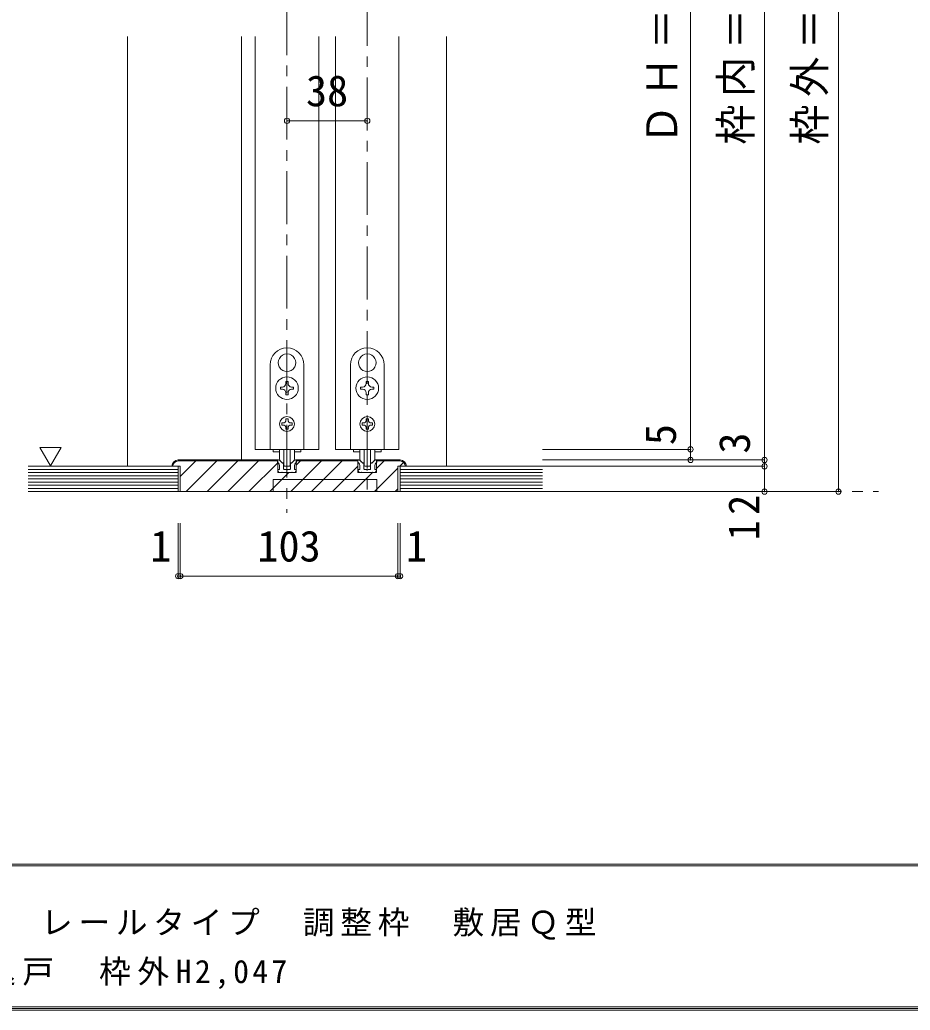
# Model space of a CAD drawing. Units: millimetres at full size, sheet at 1:5. Extents: x -957 to 993, y -689 to 708.
# Drawn here: x -513.1 to -91.7, y -689.1 to -220.3 of the extents above; entities that cross this region are included whole.
import ezdxf
from ezdxf.enums import TextEntityAlignment as Align

# ---------------------------------------------------------------- set-up
doc = ezdxf.new("R2010")
doc.units = ezdxf.units.MM
doc.header["$LTSCALE"] = 5
doc.header["$PDMODE"] = 32
doc.header["$PDSIZE"] = 2.5
doc.linetypes.add('CHAIN1', pattern=[8, 5, -1, 1, -1])
doc.layers.add('0-B_寸法', color=7, linetype='Continuous', lineweight=9)
doc.layers.add('F-1_枠', color=6, linetype='Continuous', lineweight=9)
doc.styles.add('ＭＳ ゴシック', font='')
doc.styles.get('ＭＳ ゴシック').set_extended_font_data('MS Gothic')

msp = doc.modelspace()

# ---------------------------------------------------------------- linework, layer by layer
at = {"layer": '0-B_寸法', "linetype": 'CHAIN1'}
for p, q in [((-386.662, 68.058), (-386.662, -453.593)), ((-348.662, -7.593), (-348.662, -443.594)), ((-509.162, -443.593), (-106.662, -443.593))]:
    msp.add_line(p, q, dxfattribs=at)
at = {"layer": '0-B_寸法'}
for p, q in [((-160.662, -428.593), (-160.662, 6.407)), ((-125.662, 6.407), (-125.662, -443.593)), ((-462.162, -431.594), (-462.162, -228.094)), ((-408.162, -428.593), (-408.162, -228.094)), ((-371.662, -228.094), (-371.662, -423.593)), ((-363.662, -228.094), (-363.662, -423.593)), ((-333.662, -228.094), (-333.662, -423.593)), ((-311.162, -431.594), (-311.162, -228.094)), ((-386.76, -378.445), (-386.662, -378.543)), ((-386.563, -378.445), (-386.662, -378.543)), ((-348.76, -378.445), (-348.662, -378.543)), ((-348.563, -378.445), (-348.662, -378.543)), ((-394.662, -423.593), (-394.662, -383.593)), ((-378.662, -383.593), (-378.662, -423.593)), ((-356.662, -383.593), (-356.662, -423.593)), ((-340.662, -423.593), (-340.662, -383.593)), ((-390.304, -384.582), (-390.169, -384.618)), ((-390.205, -384.753), (-390.169, -384.618)), ((-383.019, -384.582), (-383.154, -384.618)), ((-383.118, -384.753), (-383.154, -384.618)), ((-352.304, -384.582), (-352.169, -384.618)), ((-352.205, -384.753), (-352.169, -384.618)), ((-345.019, -384.582), (-345.154, -384.618)), ((-345.118, -384.753), (-345.154, -384.618)), ((-387.162, -391.443), (-387.162, -392.393)), ((-386.162, -391.443), (-387.162, -391.443)), ((-386.162, -392.393), (-386.162, -391.443)), ((-349.162, -392.393), (-349.162, -391.443)), ((-349.162, -391.443), (-348.162, -391.443)), ((-348.162, -391.443), (-348.162, -392.393)), ((-388.862, -394.093), (-389.812, -394.093)), ((-389.812, -394.093), (-389.812, -395.093)), ((-389.812, -395.093), (-388.862, -395.093)), ((-386.162, -397.743), (-386.162, -396.793)), ((-383.512, -394.093), (-384.462, -394.093)), ((-384.462, -395.093), (-383.512, -395.093)), ((-383.512, -395.093), (-383.512, -394.093)), ((-351.812, -394.093), (-350.862, -394.093)), ((-351.812, -395.093), (-351.812, -394.093)), ((-350.862, -395.093), (-351.812, -395.093)), ((-349.162, -397.743), (-349.162, -396.793)), ((-346.462, -394.093), (-345.512, -394.093)), ((-345.512, -395.093), (-346.462, -395.093)), ((-345.512, -394.093), (-345.512, -395.093)), ((-388.462, -411.093), (-389.062, -411.093)), ((-389.062, -411.093), (-389.062, -412.093)), ((-389.062, -412.093), (-388.462, -412.093)), ((-387.162, -409.193), (-386.162, -409.193)), ((-387.162, -409.193), (-387.162, -409.793)), ((-386.162, -409.193), (-386.162, -409.793)), ((-384.862, -411.093), (-384.262, -411.093)), ((-350.462, -411.093), (-351.062, -411.093)), ((-349.162, -409.193), (-349.162, -409.793)), ((-348.162, -409.193), (-349.162, -409.193)), ((-348.162, -409.193), (-348.162, -409.793)), ((-346.862, -411.093), (-346.262, -411.093)), ((-346.262, -412.093), (-346.862, -412.093)), ((-346.262, -411.093), (-346.262, -412.093)), ((-387.162, -413.393), (-387.162, -413.993)), ((-386.162, -413.993), (-387.162, -413.993)), ((-386.162, -413.393), (-386.162, -413.993)), ((-349.162, -413.393), (-349.162, -413.993)), ((-349.162, -413.993), (-348.162, -413.993)), ((-348.162, -413.393), (-348.162, -413.993)), ((-503.597, -422.78), (-493.597, -422.78)), ((-503.597, -422.78), (-498.597, -431.44)), ((-493.597, -422.78), (-498.597, -431.44)), ((-378.662, -423.593), (-394.662, -423.593)), ((-393.262, -423.593), (-393.262, -424.793)), ((-393.262, -424.793), (-390.129, -424.793)), ((-390.162, -428.015), (-390.162, -423.593)), ((-388.162, -423.593), (-388.162, -431.215)), ((-385.162, -423.593), (-385.162, -431.215)), ((-383.194, -424.793), (-380.062, -424.793)), ((-383.162, -428.015), (-383.162, -423.593)), ((-380.062, -423.593), (-380.062, -424.793)), ((-363.662, -423.593), (-333.662, -423.593)), ((-356.662, -423.593), (-340.662, -423.593)), ((-355.262, -423.593), (-355.262, -424.793)), ((-352.129, -424.793), (-355.262, -424.793)), ((-352.162, -428.015), (-352.162, -423.593)), ((-350.162, -423.593), (-350.162, -431.215)), ((-347.162, -423.593), (-347.162, -431.215)), ((-342.062, -424.793), (-345.194, -424.793)), ((-345.162, -428.015), (-345.162, -423.593)), ((-342.062, -423.593), (-342.062, -424.793)), ((-195.662, -428.594), (-195.662, -423.594)), ((-438.162, -428.593), (-391.062, -428.593)), ((-438.162, -429.093), (-391.062, -429.093)), ((-437.162, -436.45), (-429.805, -429.093)), ((-434.405, -443.593), (-419.905, -429.093)), ((-424.506, -443.593), (-410.006, -429.093)), ((-414.606, -443.593), (-400.106, -429.093)), ((-404.707, -443.593), (-391.062, -429.948)), ((-391.162, -428.593), (-390.619, -428.593)), ((-391.162, -429.593), (-391.162, -428.593)), ((-391.062, -434.593), (-391.062, -428.593)), ((-388.999, -430.006), (-390.265, -428.74)), ((-388.787, -430.093), (-388.462, -430.093)), ((-388.262, -432.793), (-388.262, -430.293)), ((-385.062, -432.793), (-385.062, -430.293)), ((-384.908, -443.593), (-370.408, -429.093)), ((-384.536, -430.093), (-384.862, -430.093)), ((-384.324, -430.006), (-383.058, -428.74)), ((-382.262, -434.593), (-382.262, -428.593)), ((-353.062, -428.593), (-382.262, -428.593)), ((-353.062, -429.093), (-382.262, -429.093)), ((-382.262, -431.048), (-380.307, -429.093)), ((-375.008, -443.593), (-360.508, -429.093)), ((-353.062, -434.593), (-353.062, -428.593)), ((-350.999, -430.006), (-352.265, -428.74)), ((-350.787, -430.093), (-350.462, -430.093)), ((-350.262, -432.793), (-350.262, -430.293)), ((-347.062, -432.793), (-347.062, -430.293)), ((-346.536, -430.093), (-346.862, -430.093)), ((-346.324, -430.006), (-345.058, -428.74)), ((-344.162, -428.593), (-344.704, -428.593)), ((-344.262, -434.593), (-344.262, -428.593)), ((-333.162, -428.593), (-344.262, -428.593)), ((-344.262, -432.646), (-340.709, -429.093)), ((-333.162, -429.093), (-344.262, -429.093)), ((-344.162, -429.593), (-344.162, -428.593)), ((-333.31, -431.593), (-331.469, -429.753)), ((-160.662, -428.593), (-265.662, -428.593)), ((-195.662, -428.594), (-265.662, -428.594)), ((-160.662, -431.593), (-160.662, -428.593)), ((-509.162, -433.094), (-438.162, -433.094)), ((-509.162, -434.594), (-438.162, -434.594)), ((-394.807, -443.593), (-385.807, -434.593)), ((-382.262, -434.593), (-391.062, -434.593)), ((-390.462, -434.593), (-390.947, -433.367)), ((-390.162, -433.093), (-390.762, -433.093)), ((-389.362, -434.593), (-390.462, -434.593)), ((-390.162, -433.093), (-390.162, -431.829)), ((-389.362, -434.593), (-389.162, -434.393)), ((-389.162, -434.393), (-388.962, -434.593)), ((-384.362, -434.593), (-388.962, -434.593)), ((-385.462, -431.515), (-387.862, -431.515)), ((-386.662, -433.393), (-386.362, -433.093)), ((-386.362, -433.093), (-385.362, -433.093)), ((-384.162, -434.393), (-384.362, -434.593)), ((-383.962, -434.593), (-384.162, -434.393)), ((-383.962, -434.593), (-382.862, -434.593)), ((-383.162, -433.093), (-383.162, -431.829)), ((-383.162, -433.093), (-382.562, -433.093)), ((-382.862, -434.593), (-382.376, -433.367)), ((-365.109, -443.593), (-353.062, -431.546)), ((-355.209, -443.593), (-346.209, -434.593)), ((-344.262, -434.593), (-353.062, -434.593)), ((-352.462, -434.593), (-352.947, -433.367)), ((-352.162, -433.093), (-352.762, -433.093)), ((-351.362, -434.593), (-352.462, -434.593)), ((-352.162, -433.093), (-352.162, -431.829)), ((-351.362, -434.593), (-351.162, -434.393)), ((-351.162, -434.393), (-350.962, -434.593)), ((-350.962, -434.593), (-346.362, -434.593)), ((-348.962, -433.093), (-349.962, -433.093)), ((-349.862, -431.515), (-347.462, -431.515)), ((-348.662, -433.393), (-348.962, -433.093)), ((-346.162, -434.393), (-346.362, -434.593)), ((-345.962, -434.593), (-346.162, -434.393)), ((-345.962, -434.593), (-344.862, -434.593)), ((-345.31, -443.593), (-334.162, -432.445)), ((-345.162, -433.093), (-345.162, -431.829)), ((-345.162, -433.093), (-344.562, -433.093)), ((-344.862, -434.593), (-344.376, -433.367)), ((-334.162, -431.593), (-330.162, -431.593)), ((-334.162, -443.593), (-334.162, -431.593)), ((-333.162, -431.594), (-265.662, -431.594)), ((-333.162, -431.594), (-333.162, -443.593)), ((-333.162, -433.094), (-265.662, -433.094)), ((-333.162, -434.594), (-265.662, -434.594)), ((-160.662, -431.593), (-265.662, -431.593)), ((-160.662, -443.593), (-160.662, -431.593)), ((-509.162, -436.094), (-438.162, -436.094)), ((-509.162, -437.594), (-438.162, -437.594)), ((-509.162, -439.094), (-438.162, -439.094)), ((-509.162, -440.594), (-438.162, -440.594)), ((-344.162, -443.593), (-344.162, -437.893)), ((-333.162, -436.094), (-265.662, -436.094)), ((-333.162, -437.594), (-265.662, -437.594)), ((-333.162, -439.094), (-265.662, -439.094)), ((-333.162, -440.594), (-265.662, -440.594)), ((-509.162, -442.094), (-438.162, -442.094)), ((-509.162, -443.594), (-265.662, -443.594)), ((-437.162, -443.593), (-334.162, -443.593)), ((-335.41, -443.593), (-334.162, -442.345)), ((-333.162, -442.094), (-265.662, -442.094)), ((-125.662, -443.593), (-265.662, -443.593))]:
    msp.add_line(p, q, dxfattribs=at)
at = {"layer": '0-B_寸法', "color": 4}
for p, q in [((-386.662, -268.094), (-348.662, -268.094)), ((-438.162, -483.593), (-438.162, -458.593)), ((-437.162, -483.593), (-437.162, -458.593)), ((-334.162, -483.593), (-334.162, -458.593)), ((-333.162, -483.593), (-333.162, -458.593)), ((-438.162, -483.593), (-437.162, -483.593)), ((-437.162, -483.593), (-334.162, -483.593)), ((-334.162, -483.593), (-333.162, -483.593))]:
    msp.add_line(p, q, dxfattribs=at)
at = {"layer": '0-B_寸法'}
for points in [[(-195.662, -23.593), (-195.662, -423.594), (-265.662, -423.594)], [(-401.662, -228.094), (-401.662, -423.593), (-371.662, -423.593)], [(-387.162, -396.793), (-387.162, -397.743), (-386.162, -397.743)], [(-348.162, -396.793), (-348.162, -397.743), (-349.162, -397.743)], [(-384.262, -411.093), (-384.262, -412.093), (-384.862, -412.093)], [(-351.062, -411.093), (-351.062, -412.093), (-350.462, -412.093)], [(-382.162, -429.593), (-382.162, -428.593), (-382.704, -428.593)], [(-353.162, -429.593), (-353.162, -428.593), (-352.619, -428.593)], [(-509.162, -431.594), (-438.162, -431.594), (-438.162, -443.593)], [(-441.162, -431.593), (-437.162, -431.593), (-437.162, -443.593)], [(-387.962, -433.093), (-386.962, -433.093), (-386.662, -433.393)], [(-347.362, -433.093), (-348.362, -433.093), (-348.662, -433.393)], [(-393.162, -443.593), (-393.162, -437.893), (-344.162, -437.893)]]:
    msp.add_lwpolyline(points, dxfattribs=at)
for centre, radius in [((-386.662, -394.593), 5.35), ((-348.662, -394.593), 5.35), ((-386.662, -411.593), 3.5), ((-348.662, -411.593), 3.5)]:
    msp.add_circle(centre, radius, dxfattribs=at)
for centre, radius, start, end in [((-386.662, -383.593), 8, 0, 180), ((-386.662, -382.593), 4.15, 91.3645, 208.6355), ((-386.662, -382.593), 4.15, 331.3645, 88.6355), ((-348.662, -383.593), 8, 0, 180), ((-348.662, -382.593), 4.15, 91.3645, 208.6355), ((-348.662, -382.593), 4.15, 331.3645, 88.6355), ((-386.662, -382.593), 4.15, 211.3645, 328.6355), ((-348.662, -382.593), 4.15, 211.3645, 328.6355), ((-388.862, -392.393), 1.7, 270, 0), ((-384.462, -392.393), 1.7, 180, 270), ((-350.862, -392.393), 1.7, 270, 0), ((-346.462, -392.393), 1.7, 180, 270), ((-388.862, -396.793), 1.7, 0, 90), ((-384.462, -396.793), 1.7, 90, 180), ((-350.862, -396.793), 1.7, 0, 90), ((-346.462, -396.793), 1.7, 90, 180), ((-388.462, -409.793), 1.3, 270, 0), ((-388.462, -413.393), 1.3, 0, 90), ((-384.862, -409.793), 1.3, 180, 270), ((-384.862, -413.393), 1.3, 90, 180), ((-350.462, -409.793), 1.3, 270, 0), ((-350.462, -413.393), 1.3, 0, 90), ((-346.862, -409.793), 1.3, 180, 270), ((-346.862, -413.393), 1.3, 90, 180), ((-438.162, -431.593), 3, 90, 180), ((-438.162, -431.593), 2.5, 90, 180), ((-393.162, -431.829), 3, 0, 48.19), ((-390.619, -429.093), 0.5, 45, 90), ((-388.162, -428.015), 2, 180, 264.78409), ((-388.787, -429.793), 0.3, 225, 270), ((-388.462, -430.293), 0.2, 0, 90), ((-388.362, -430.206), 0.2, 0, 84.78409), ((-387.862, -431.215), 0.3, 180, 270), ((-385.462, -431.215), 0.3, 270, 0), ((-384.962, -430.206), 0.2, 95.21591, 180), ((-384.862, -430.293), 0.2, 90, 180), ((-385.162, -428.015), 2, 275.21591, 0), ((-384.536, -429.793), 0.3, 270, 315), ((-380.162, -431.829), 3, 131.81, 180), ((-382.704, -429.093), 0.5, 90, 135), ((-355.161, -431.829), 3, 0, 48.19), ((-352.619, -429.093), 0.5, 45, 90), ((-350.162, -428.015), 2, 180, 264.78409), ((-350.787, -429.793), 0.3, 225, 270), ((-350.462, -430.293), 0.2, 360, 90), ((-350.362, -430.206), 0.2, 0, 84.78409), ((-349.862, -431.215), 0.3, 180, 270), ((-347.462, -431.215), 0.3, 270, 0), ((-346.962, -430.206), 0.2, 95.21591, 180), ((-346.862, -430.293), 0.2, 90, 180), ((-347.162, -428.015), 2, 275.21591, 0), ((-346.536, -429.793), 0.3, 270, 315), ((-342.162, -431.829), 3, 131.81, 180), ((-344.704, -429.093), 0.5, 90, 135), ((-333.162, -431.593), 3, 0, 90), ((-333.162, -431.593), 2.5, 0, 90), ((-390.762, -433.293), 0.2, 90, 201.616), ((-387.962, -432.793), 0.3, 180, 270), ((-385.362, -432.793), 0.3, 270, 0), ((-382.562, -433.293), 0.2, 338.384, 90), ((-352.762, -433.293), 0.2, 90, 201.616), ((-349.962, -432.793), 0.3, 180, 270), ((-347.362, -432.793), 0.3, 270, 360), ((-344.562, -433.293), 0.2, 338.384, 90)]:
    msp.add_arc(centre, radius, start, end, dxfattribs=at)
for p in [(-386.662, -268.094), (-348.662, -268.094), (-195.662, -423.594), (-195.662, -428.594), (-160.662, -428.593), (-160.662, -431.593), (-160.662, -443.593), (-125.662, -443.593), (-438.162, -483.593), (-437.162, -483.593), (-334.162, -483.593), (-333.162, -483.593)]:
    msp.add_point(p, dxfattribs=at)
at = {"layer": 'F-1_枠'}
for p, q in [((992.782, -619.898), (-957.218, -619.898)), ((992.782, -620.731), (-957.218, -620.731)), ((992.782, -687.398), (-957.218, -687.398)), ((992.782, -688.231), (-957.218, -688.231)), ((992.782, -689.065), (-957.218, -689.065))]:
    msp.add_line(p, q, dxfattribs=at)

# ---------------------------------------------------------------- texts
at = {"layer": '0-B_寸法', "style": 'ＭＳ ゴシック'}
for s, p in [('38', (-377.662, -265.594)), ('1', (-451.406, -481.093)), ('103', (-400.662, -481.093)), ('1', (-330.389, -481.093))]:
    msp.add_text(s, height=14.66, dxfattribs=at).set_placement(p, align=Align.BOTTOM_LEFT)
for s, p in [('5', (-198.162, -421.594)), ('3', (-163.162, -425.593))]:
    msp.add_text(s, height=14.66, rotation=90, dxfattribs=at).set_placement(p, align=Align.BOTTOM_LEFT)
at = {"layer": '0-B_寸法', "char_height": 14.66, "attachment_point": 7, "rotation": 90, "style": 'ＭＳ ゴシック'}
for s, insert in [('\\T1.19;\\W0.95;ＤＨ＝2,348', (-198.162, -279.344)), ('\\T1.19;\\W0.95;枠内＝2,367', (-163.162, -279.344)), ('\\T1.19;\\W0.95;枠外＝2,412', (-128.162, -279.344)), ('\\T1.27;\\W0.95;12', (-163.162, -466.637))]:
    msp.add_mtext(s, dxfattribs=dict(at, insert=insert))
at = {"layer": '0-B_寸法', "char_height": 11, "attachment_point": 7, "style": 'ＭＳ ゴシック'}
for s, insert in [('\\T1.18;ドレタス\u3000H24Ｌ字開口納まり枠セット\u3000レールタイプ\u3000調整枠\u3000敷居Ｑ型', (-830.551, -655.731)), ('\\T1.21;【L】片引戸＋【R】２枚引込戸\u3000枠外H2,047', (-747.888, -679.065))]:
    msp.add_mtext(s, dxfattribs=dict(at, insert=insert))

doc.saveas('drawing.dxf')
